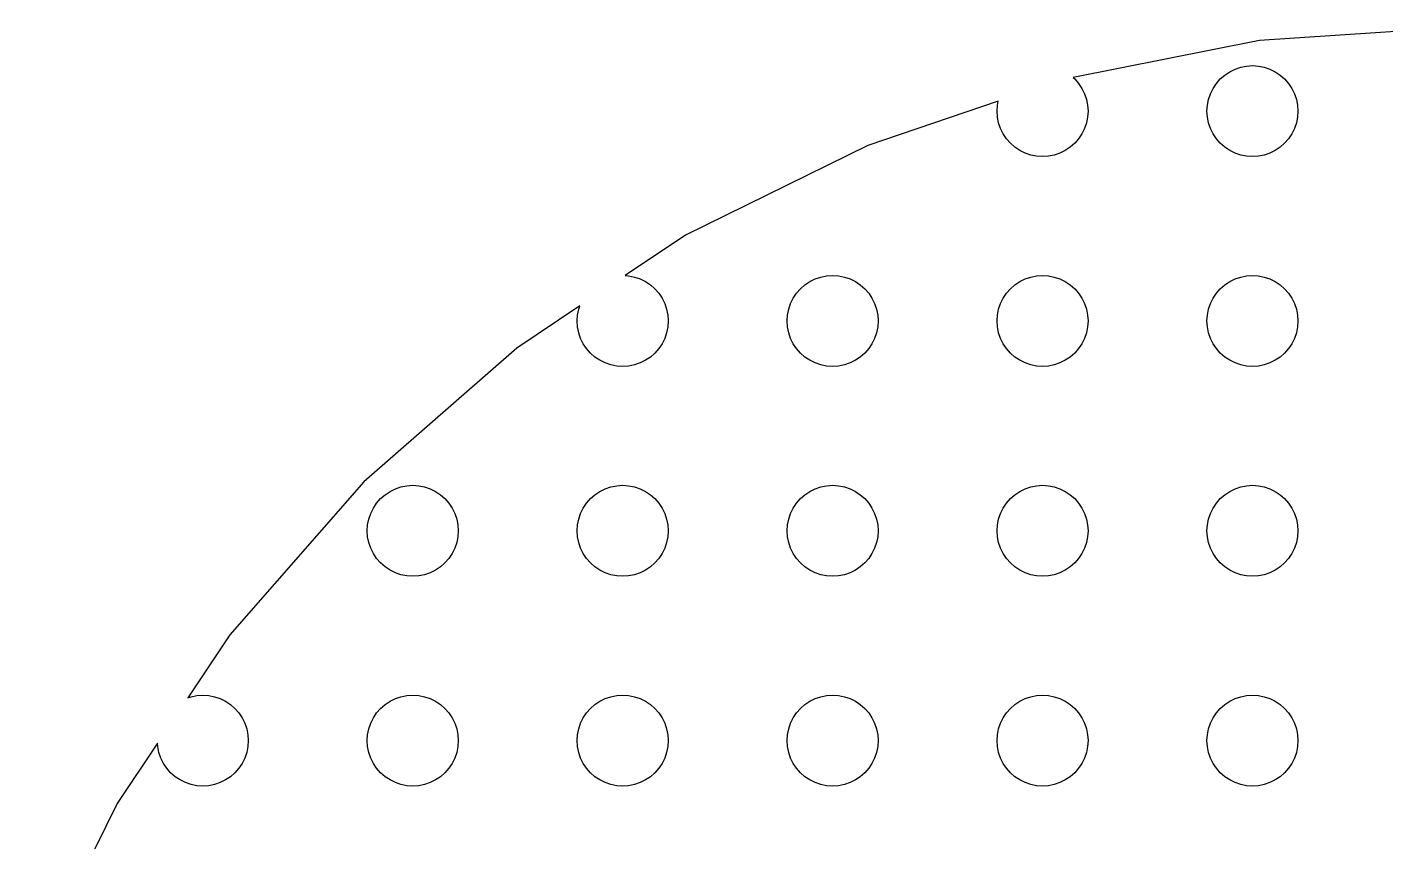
# Model space of a CAD drawing. Header units: metres. Extents: x -111 to 111, y -111 to 111.
# Drawn here: x -102.6 to -5.5, y 52.8 to 111 of the extents above; entities that cross this region are included whole.
import ezdxf

# ---------------------------------------------------------------- set-up
doc = ezdxf.new("R2010")
doc.units = ezdxf.units.M

msp = doc.modelspace()

# ---------------------------------------------------------------- linework, layer by layer
for p, q in [((0, 111), (-14.4884, 110.05)), ((-14.4884, 110.05), (-27.8171, 107.399)), ((-16.9785, 107.578), (-16.625, 107.815)), ((-16.625, 107.815), (-16.2437, 108.003)), ((-16.2437, 108.003), (-15.8412, 108.139)), ((-15.8412, 108.139), (-15.4242, 108.222)), ((-15.4242, 108.222), (-15, 108.25)), ((-15, 108.25), (-14.5758, 108.222)), ((-14.5758, 108.222), (-14.1588, 108.139)), ((-14.1588, 108.139), (-13.7563, 108.003)), ((-13.7563, 108.003), (-13.375, 107.815)), ((-13.375, 107.815), (-13.0215, 107.578)), ((-27.8171, 107.399), (-27.7019, 107.298)), ((-27.7019, 107.298), (-27.4216, 106.978)), ((-27.4216, 106.978), (-27.1854, 106.625)), ((-17.8146, 106.625), (-17.5784, 106.978)), ((-17.5784, 106.978), (-17.2981, 107.298)), ((-17.2981, 107.298), (-16.9785, 107.578)), ((-13.0215, 107.578), (-12.7019, 107.298)), ((-12.7019, 107.298), (-12.4216, 106.978)), ((-12.4216, 106.978), (-12.1854, 106.625)), ((-27.1854, 106.625), (-26.9974, 106.244)), ((-26.9974, 106.244), (-26.8607, 105.841)), ((-26.8607, 105.841), (-26.7778, 105.424)), ((-18.2222, 105.424), (-18.1393, 105.841)), ((-18.1393, 105.841), (-18.0026, 106.244)), ((-18.0026, 106.244), (-17.8146, 106.625)), ((-12.1854, 106.625), (-11.9974, 106.244)), ((-11.9974, 106.244), (-11.8607, 105.841)), ((-11.8607, 105.841), (-11.7778, 105.424)), ((-33.165, 105.712), (-42.4779, 102.551)), ((-33.25, 105), (-33.2222, 105.424)), ((-33.2222, 104.576), (-33.25, 105)), ((-33.2222, 105.424), (-33.165, 105.712)), ((-26.7778, 105.424), (-26.75, 105)), ((-26.75, 105), (-26.7778, 104.576)), ((-18.25, 105), (-18.2222, 105.424)), ((-18.2222, 104.576), (-18.25, 105)), ((-11.7778, 105.424), (-11.75, 105)), ((-11.75, 105), (-11.7778, 104.576)), ((-33.1393, 104.159), (-33.2222, 104.576)), ((-33.0026, 103.756), (-33.1393, 104.159)), ((-26.8607, 104.159), (-26.9974, 103.756)), ((-26.7778, 104.576), (-26.8607, 104.159)), ((-18.1393, 104.159), (-18.2222, 104.576)), ((-18.0026, 103.756), (-18.1393, 104.159)), ((-11.8607, 104.159), (-11.9974, 103.756)), ((-11.7778, 104.576), (-11.8607, 104.159)), ((-32.8146, 103.375), (-33.0026, 103.756)), ((-32.5784, 103.022), (-32.8146, 103.375)), ((-32.2981, 102.702), (-32.5784, 103.022)), ((-27.4216, 103.022), (-27.7019, 102.702)), ((-27.1854, 103.375), (-27.4216, 103.022)), ((-26.9974, 103.756), (-27.1854, 103.375)), ((-17.8146, 103.375), (-18.0026, 103.756)), ((-17.5784, 103.022), (-17.8146, 103.375)), ((-17.2981, 102.702), (-17.5784, 103.022)), ((-12.4216, 103.022), (-12.7019, 102.702)), ((-12.1854, 103.375), (-12.4216, 103.022)), ((-11.9974, 103.756), (-12.1854, 103.375)), ((-42.4779, 102.551), (-55.5, 96.1288)), ((-31.9785, 102.422), (-32.2981, 102.702)), ((-31.625, 102.185), (-31.9785, 102.422)), ((-31.2437, 101.997), (-31.625, 102.185)), ((-30.8412, 101.861), (-31.2437, 101.997)), ((-28.7563, 101.997), (-29.1588, 101.861)), ((-28.375, 102.185), (-28.7563, 101.997)), ((-28.0215, 102.422), (-28.375, 102.185)), ((-27.7019, 102.702), (-28.0215, 102.422)), ((-16.9785, 102.422), (-17.2981, 102.702)), ((-16.625, 102.185), (-16.9785, 102.422)), ((-16.2437, 101.997), (-16.625, 102.185)), ((-15.8412, 101.861), (-16.2437, 101.997)), ((-13.7563, 101.997), (-14.1588, 101.861)), ((-13.375, 102.185), (-13.7563, 101.997)), ((-13.0215, 102.422), (-13.375, 102.185)), ((-12.7019, 102.702), (-13.0215, 102.422)), ((-30.4242, 101.778), (-30.8412, 101.861)), ((-30, 101.75), (-30.4242, 101.778)), ((-29.5758, 101.778), (-30, 101.75)), ((-29.1588, 101.861), (-29.5758, 101.778)), ((-15.4242, 101.778), (-15.8412, 101.861)), ((-15, 101.75), (-15.4242, 101.778)), ((-14.5758, 101.778), (-15, 101.75)), ((-14.1588, 101.861), (-14.5758, 101.778)), ((-55.5, 96.1288), (-59.8256, 93.2386)), ((-59.8256, 93.2386), (-59.5758, 93.2222)), ((-59.5758, 93.2222), (-59.1588, 93.1393)), ((-45.8412, 93.1393), (-45.4242, 93.2222)), ((-45.4242, 93.2222), (-45, 93.25)), ((-45, 93.25), (-44.5758, 93.2222)), ((-44.5758, 93.2222), (-44.1588, 93.1393)), ((-30.8412, 93.1393), (-30.4242, 93.2222)), ((-30.4242, 93.2222), (-30, 93.25)), ((-30, 93.25), (-29.5758, 93.2222)), ((-29.5758, 93.2222), (-29.1588, 93.1393)), ((-15.8412, 93.1393), (-15.4242, 93.2222)), ((-15.4242, 93.2222), (-15, 93.25)), ((-15, 93.25), (-14.5758, 93.2222)), ((-14.5758, 93.2222), (-14.1588, 93.1393)), ((-59.1588, 93.1393), (-58.7563, 93.0026)), ((-58.7563, 93.0026), (-58.375, 92.8146)), ((-58.375, 92.8146), (-58.0215, 92.5784)), ((-58.0215, 92.5784), (-57.7019, 92.2981)), ((-57.7019, 92.2981), (-57.4216, 91.9785)), ((-47.5784, 91.9785), (-47.2981, 92.2981)), ((-47.2981, 92.2981), (-46.9785, 92.5784)), ((-46.9785, 92.5784), (-46.625, 92.8146)), ((-46.625, 92.8146), (-46.2437, 93.0026)), ((-46.2437, 93.0026), (-45.8412, 93.1393)), ((-44.1588, 93.1393), (-43.7563, 93.0026)), ((-43.7563, 93.0026), (-43.375, 92.8146)), ((-43.375, 92.8146), (-43.0215, 92.5784)), ((-43.0215, 92.5784), (-42.7019, 92.2981)), ((-42.7019, 92.2981), (-42.4216, 91.9785)), ((-32.5784, 91.9785), (-32.2981, 92.2981)), ((-32.2981, 92.2981), (-31.9785, 92.5784)), ((-31.9785, 92.5784), (-31.625, 92.8146)), ((-31.625, 92.8146), (-31.2437, 93.0026)), ((-31.2437, 93.0026), (-30.8412, 93.1393)), ((-29.1588, 93.1393), (-28.7563, 93.0026)), ((-28.7563, 93.0026), (-28.375, 92.8146)), ((-28.375, 92.8146), (-28.0215, 92.5784)), ((-28.0215, 92.5784), (-27.7019, 92.2981)), ((-27.7019, 92.2981), (-27.4216, 91.9785)), ((-17.5784, 91.9785), (-17.2981, 92.2981)), ((-17.2981, 92.2981), (-16.9785, 92.5784)), ((-16.9785, 92.5784), (-16.625, 92.8146)), ((-16.625, 92.8146), (-16.2437, 93.0026)), ((-16.2437, 93.0026), (-15.8412, 93.1393)), ((-14.1588, 93.1393), (-13.7563, 93.0026)), ((-13.7563, 93.0026), (-13.375, 92.8146)), ((-13.375, 92.8146), (-13.0215, 92.5784)), ((-13.0215, 92.5784), (-12.7019, 92.2981)), ((-12.7019, 92.2981), (-12.4216, 91.9785)), ((-57.4216, 91.9785), (-57.1854, 91.625)), ((-57.1854, 91.625), (-56.9974, 91.2437)), ((-48.0026, 91.2437), (-47.8146, 91.625)), ((-47.8146, 91.625), (-47.5784, 91.9785)), ((-42.4216, 91.9785), (-42.1854, 91.625)), ((-42.1854, 91.625), (-41.9974, 91.2437)), ((-33.0026, 91.2437), (-32.8146, 91.625)), ((-32.8146, 91.625), (-32.5784, 91.9785)), ((-27.4216, 91.9785), (-27.1854, 91.625)), ((-27.1854, 91.625), (-26.9974, 91.2437)), ((-18.0026, 91.2437), (-17.8146, 91.625)), ((-17.8146, 91.625), (-17.5784, 91.9785)), ((-12.4216, 91.9785), (-12.1854, 91.625)), ((-12.1854, 91.625), (-11.9974, 91.2437)), ((-63.0588, 91.0782), (-67.5725, 88.0622)), ((-63.25, 90), (-63.2222, 90.4242)), ((-63.2222, 90.4242), (-63.1393, 90.8412)), ((-63.1393, 90.8412), (-63.0588, 91.0782)), ((-56.9974, 91.2437), (-56.8607, 90.8412)), ((-56.8607, 90.8412), (-56.7778, 90.4242)), ((-56.7778, 90.4242), (-56.75, 90)), ((-48.25, 90), (-48.2222, 90.4242)), ((-48.2222, 90.4242), (-48.1393, 90.8412)), ((-48.1393, 90.8412), (-48.0026, 91.2437)), ((-41.9974, 91.2437), (-41.8607, 90.8412)), ((-41.8607, 90.8412), (-41.7778, 90.4242)), ((-41.7778, 90.4242), (-41.75, 90)), ((-33.25, 90), (-33.2222, 90.4242)), ((-33.2222, 90.4242), (-33.1393, 90.8412)), ((-33.1393, 90.8412), (-33.0026, 91.2437)), ((-26.9974, 91.2437), (-26.8607, 90.8412)), ((-26.8607, 90.8412), (-26.7778, 90.4242)), ((-26.7778, 90.4242), (-26.75, 90)), ((-18.25, 90), (-18.2222, 90.4242)), ((-18.2222, 90.4242), (-18.1393, 90.8412)), ((-18.1393, 90.8412), (-18.0026, 91.2437)), ((-11.9974, 91.2437), (-11.8607, 90.8412)), ((-11.8607, 90.8412), (-11.7778, 90.4242)), ((-11.7778, 90.4242), (-11.75, 90)), ((-63.2222, 89.5758), (-63.25, 90)), ((-63.1393, 89.1588), (-63.2222, 89.5758)), ((-56.7778, 89.5758), (-56.8607, 89.1588)), ((-56.75, 90), (-56.7778, 89.5758)), ((-48.2222, 89.5758), (-48.25, 90)), ((-48.1393, 89.1588), (-48.2222, 89.5758)), ((-41.7778, 89.5758), (-41.8607, 89.1588)), ((-41.75, 90), (-41.7778, 89.5758)), ((-33.2222, 89.5758), (-33.25, 90)), ((-33.1393, 89.1588), (-33.2222, 89.5758)), ((-26.7778, 89.5758), (-26.8607, 89.1588)), ((-26.75, 90), (-26.7778, 89.5758)), ((-18.2222, 89.5758), (-18.25, 90)), ((-18.1393, 89.1588), (-18.2222, 89.5758)), ((-11.7778, 89.5758), (-11.8607, 89.1588)), ((-11.75, 90), (-11.7778, 89.5758)), ((-63.0026, 88.7563), (-63.1393, 89.1588)), ((-62.8146, 88.375), (-63.0026, 88.7563)), ((-62.5784, 88.0215), (-62.8146, 88.375)), ((-57.1854, 88.375), (-57.4216, 88.0215)), ((-56.9974, 88.7563), (-57.1854, 88.375)), ((-56.8607, 89.1588), (-56.9974, 88.7563)), ((-48.0026, 88.7563), (-48.1393, 89.1588)), ((-47.8146, 88.375), (-48.0026, 88.7563)), ((-47.5784, 88.0215), (-47.8146, 88.375)), ((-42.1854, 88.375), (-42.4216, 88.0215)), ((-41.9974, 88.7563), (-42.1854, 88.375)), ((-41.8607, 89.1588), (-41.9974, 88.7563)), ((-33.0026, 88.7563), (-33.1393, 89.1588)), ((-32.8146, 88.375), (-33.0026, 88.7563)), ((-32.5784, 88.0215), (-32.8146, 88.375)), ((-27.1854, 88.375), (-27.4216, 88.0215)), ((-26.9974, 88.7563), (-27.1854, 88.375)), ((-26.8607, 89.1588), (-26.9974, 88.7563)), ((-18.0026, 88.7563), (-18.1393, 89.1588)), ((-17.8146, 88.375), (-18.0026, 88.7563)), ((-17.5784, 88.0215), (-17.8146, 88.375)), ((-12.1854, 88.375), (-12.4216, 88.0215)), ((-11.9974, 88.7563), (-12.1854, 88.375)), ((-11.8607, 89.1588), (-11.9974, 88.7563)), ((-67.5725, 88.0622), (-78.4888, 78.4888)), ((-62.2981, 87.7019), (-62.5784, 88.0215)), ((-61.9785, 87.4216), (-62.2981, 87.7019)), ((-61.625, 87.1854), (-61.9785, 87.4216)), ((-58.0215, 87.4216), (-58.375, 87.1854)), ((-57.7019, 87.7019), (-58.0215, 87.4216)), ((-57.4216, 88.0215), (-57.7019, 87.7019)), ((-47.2981, 87.7019), (-47.5784, 88.0215)), ((-46.9785, 87.4216), (-47.2981, 87.7019)), ((-46.625, 87.1854), (-46.9785, 87.4216)), ((-43.0215, 87.4216), (-43.375, 87.1854)), ((-42.7019, 87.7019), (-43.0215, 87.4216)), ((-42.4216, 88.0215), (-42.7019, 87.7019)), ((-32.2981, 87.7019), (-32.5784, 88.0215)), ((-31.9785, 87.4216), (-32.2981, 87.7019)), ((-31.625, 87.1854), (-31.9785, 87.4216)), ((-28.0215, 87.4216), (-28.375, 87.1854)), ((-27.7019, 87.7019), (-28.0215, 87.4216)), ((-27.4216, 88.0215), (-27.7019, 87.7019)), ((-17.2981, 87.7019), (-17.5784, 88.0215)), ((-16.9785, 87.4216), (-17.2981, 87.7019)), ((-16.625, 87.1854), (-16.9785, 87.4216)), ((-13.0215, 87.4216), (-13.375, 87.1854)), ((-12.7019, 87.7019), (-13.0215, 87.4216)), ((-12.4216, 88.0215), (-12.7019, 87.7019)), ((-61.2437, 86.9974), (-61.625, 87.1854)), ((-60.8412, 86.8607), (-61.2437, 86.9974)), ((-60.4242, 86.7778), (-60.8412, 86.8607)), ((-60, 86.75), (-60.4242, 86.7778)), ((-59.5758, 86.7778), (-60, 86.75)), ((-59.1588, 86.8607), (-59.5758, 86.7778)), ((-58.7563, 86.9974), (-59.1588, 86.8607)), ((-58.375, 87.1854), (-58.7563, 86.9974)), ((-46.2437, 86.9974), (-46.625, 87.1854)), ((-45.8412, 86.8607), (-46.2437, 86.9974)), ((-45.4242, 86.7778), (-45.8412, 86.8607)), ((-45, 86.75), (-45.4242, 86.7778)), ((-44.5758, 86.7778), (-45, 86.75)), ((-44.1588, 86.8607), (-44.5758, 86.7778)), ((-43.7563, 86.9974), (-44.1588, 86.8607)), ((-43.375, 87.1854), (-43.7563, 86.9974)), ((-31.2437, 86.9974), (-31.625, 87.1854)), ((-30.8412, 86.8607), (-31.2437, 86.9974)), ((-30.4242, 86.7778), (-30.8412, 86.8607)), ((-30, 86.75), (-30.4242, 86.7778)), ((-29.5758, 86.7778), (-30, 86.75)), ((-29.1588, 86.8607), (-29.5758, 86.7778)), ((-28.7563, 86.9974), (-29.1588, 86.8607)), ((-28.375, 87.1854), (-28.7563, 86.9974)), ((-16.2437, 86.9974), (-16.625, 87.1854)), ((-15.8412, 86.8607), (-16.2437, 86.9974)), ((-15.4242, 86.7778), (-15.8412, 86.8607)), ((-15, 86.75), (-15.4242, 86.7778)), ((-14.5758, 86.7778), (-15, 86.75)), ((-14.1588, 86.8607), (-14.5758, 86.7778)), ((-13.7563, 86.9974), (-14.1588, 86.8607)), ((-13.375, 87.1854), (-13.7563, 86.9974)), ((-78.4888, 78.4888), (-88.0622, 67.5725)), ((-76.9785, 77.5784), (-76.625, 77.8146)), ((-76.625, 77.8146), (-76.2437, 78.0026)), ((-76.2437, 78.0026), (-75.8412, 78.1393)), ((-75.8412, 78.1393), (-75.4242, 78.2222)), ((-75.4242, 78.2222), (-75, 78.25)), ((-75, 78.25), (-74.5758, 78.2222)), ((-74.5758, 78.2222), (-74.1588, 78.1393)), ((-74.1588, 78.1393), (-73.7563, 78.0026)), ((-73.7563, 78.0026), (-73.375, 77.8146)), ((-73.375, 77.8146), (-73.0215, 77.5784)), ((-61.9785, 77.5784), (-61.625, 77.8146)), ((-61.625, 77.8146), (-61.2437, 78.0026)), ((-61.2437, 78.0026), (-60.8412, 78.1393)), ((-60.8412, 78.1393), (-60.4242, 78.2222)), ((-60.4242, 78.2222), (-60, 78.25)), ((-60, 78.25), (-59.5758, 78.2222)), ((-59.5758, 78.2222), (-59.1588, 78.1393)), ((-59.1588, 78.1393), (-58.7563, 78.0026)), ((-58.7563, 78.0026), (-58.375, 77.8146)), ((-58.375, 77.8146), (-58.0215, 77.5784)), ((-46.9785, 77.5784), (-46.625, 77.8146)), ((-46.625, 77.8146), (-46.2437, 78.0026)), ((-46.2437, 78.0026), (-45.8412, 78.1393)), ((-45.8412, 78.1393), (-45.4242, 78.2222)), ((-45.4242, 78.2222), (-45, 78.25)), ((-45, 78.25), (-44.5758, 78.2222)), ((-44.5758, 78.2222), (-44.1588, 78.1393)), ((-44.1588, 78.1393), (-43.7563, 78.0026)), ((-43.7563, 78.0026), (-43.375, 77.8146)), ((-43.375, 77.8146), (-43.0215, 77.5784)), ((-31.9785, 77.5784), (-31.625, 77.8146)), ((-31.625, 77.8146), (-31.2437, 78.0026)), ((-31.2437, 78.0026), (-30.8412, 78.1393)), ((-30.8412, 78.1393), (-30.4242, 78.2222)), ((-30.4242, 78.2222), (-30, 78.25)), ((-30, 78.25), (-29.5758, 78.2222)), ((-29.5758, 78.2222), (-29.1588, 78.1393)), ((-29.1588, 78.1393), (-28.7563, 78.0026)), ((-28.7563, 78.0026), (-28.375, 77.8146)), ((-28.375, 77.8146), (-28.0215, 77.5784)), ((-16.9785, 77.5784), (-16.625, 77.8146)), ((-16.625, 77.8146), (-16.2437, 78.0026)), ((-16.2437, 78.0026), (-15.8412, 78.1393)), ((-15.8412, 78.1393), (-15.4242, 78.2222)), ((-15.4242, 78.2222), (-15, 78.25)), ((-15, 78.25), (-14.5758, 78.2222)), ((-14.5758, 78.2222), (-14.1588, 78.1393)), ((-14.1588, 78.1393), (-13.7563, 78.0026)), ((-13.7563, 78.0026), (-13.375, 77.8146)), ((-13.375, 77.8146), (-13.0215, 77.5784)), ((-77.8146, 76.625), (-77.5784, 76.9785)), ((-77.5784, 76.9785), (-77.2981, 77.2981)), ((-77.2981, 77.2981), (-76.9785, 77.5784)), ((-73.0215, 77.5784), (-72.7019, 77.2981)), ((-72.7019, 77.2981), (-72.4216, 76.9785)), ((-72.4216, 76.9785), (-72.1854, 76.625)), ((-62.8146, 76.625), (-62.5784, 76.9785)), ((-62.5784, 76.9785), (-62.2981, 77.2981)), ((-62.2981, 77.2981), (-61.9785, 77.5784)), ((-58.0215, 77.5784), (-57.7019, 77.2981)), ((-57.7019, 77.2981), (-57.4216, 76.9785)), ((-57.4216, 76.9785), (-57.1854, 76.625)), ((-47.8146, 76.625), (-47.5784, 76.9785)), ((-47.5784, 76.9785), (-47.2981, 77.2981)), ((-47.2981, 77.2981), (-46.9785, 77.5784)), ((-43.0215, 77.5784), (-42.7019, 77.2981)), ((-42.7019, 77.2981), (-42.4216, 76.9785)), ((-42.4216, 76.9785), (-42.1854, 76.625)), ((-32.8146, 76.625), (-32.5784, 76.9785)), ((-32.5784, 76.9785), (-32.2981, 77.2981)), ((-32.2981, 77.2981), (-31.9785, 77.5784)), ((-28.0215, 77.5784), (-27.7019, 77.2981)), ((-27.7019, 77.2981), (-27.4216, 76.9785)), ((-27.4216, 76.9785), (-27.1854, 76.625)), ((-17.8146, 76.625), (-17.5784, 76.9785)), ((-17.5784, 76.9785), (-17.2981, 77.2981)), ((-17.2981, 77.2981), (-16.9785, 77.5784)), ((-13.0215, 77.5784), (-12.7019, 77.2981)), ((-12.7019, 77.2981), (-12.4216, 76.9785)), ((-12.4216, 76.9785), (-12.1854, 76.625)), ((-78.2222, 75.4242), (-78.1393, 75.8412)), ((-78.1393, 75.8412), (-78.0026, 76.2437)), ((-78.0026, 76.2437), (-77.8146, 76.625)), ((-72.1854, 76.625), (-71.9974, 76.2437)), ((-71.9974, 76.2437), (-71.8607, 75.8412)), ((-71.8607, 75.8412), (-71.7778, 75.4242)), ((-63.2222, 75.4242), (-63.1393, 75.8412)), ((-63.1393, 75.8412), (-63.0026, 76.2437)), ((-63.0026, 76.2437), (-62.8146, 76.625)), ((-57.1854, 76.625), (-56.9974, 76.2437)), ((-56.9974, 76.2437), (-56.8607, 75.8412)), ((-56.8607, 75.8412), (-56.7778, 75.4242)), ((-48.2222, 75.4242), (-48.1393, 75.8412)), ((-48.1393, 75.8412), (-48.0026, 76.2437)), ((-48.0026, 76.2437), (-47.8146, 76.625)), ((-42.1854, 76.625), (-41.9974, 76.2437)), ((-41.9974, 76.2437), (-41.8607, 75.8412)), ((-41.8607, 75.8412), (-41.7778, 75.4242)), ((-33.2222, 75.4242), (-33.1393, 75.8412)), ((-33.1393, 75.8412), (-33.0026, 76.2437)), ((-33.0026, 76.2437), (-32.8146, 76.625)), ((-27.1854, 76.625), (-26.9974, 76.2437)), ((-26.9974, 76.2437), (-26.8607, 75.8412)), ((-26.8607, 75.8412), (-26.7778, 75.4242)), ((-18.2222, 75.4242), (-18.1393, 75.8412)), ((-18.1393, 75.8412), (-18.0026, 76.2437)), ((-18.0026, 76.2437), (-17.8146, 76.625)), ((-12.1854, 76.625), (-11.9974, 76.2437)), ((-11.9974, 76.2437), (-11.8607, 75.8412)), ((-11.8607, 75.8412), (-11.7778, 75.4242)), ((-78.25, 75), (-78.2222, 75.4242)), ((-78.2222, 74.5758), (-78.25, 75)), ((-71.7778, 75.4242), (-71.75, 75)), ((-71.75, 75), (-71.7778, 74.5758)), ((-63.25, 75), (-63.2222, 75.4242)), ((-63.2222, 74.5758), (-63.25, 75)), ((-56.7778, 75.4242), (-56.75, 75)), ((-56.75, 75), (-56.7778, 74.5758)), ((-48.25, 75), (-48.2222, 75.4242)), ((-48.2222, 74.5758), (-48.25, 75)), ((-41.7778, 75.4242), (-41.75, 75)), ((-41.75, 75), (-41.7778, 74.5758)), ((-33.25, 75), (-33.2222, 75.4242)), ((-33.2222, 74.5758), (-33.25, 75)), ((-26.7778, 75.4242), (-26.75, 75)), ((-26.75, 75), (-26.7778, 74.5758)), ((-18.25, 75), (-18.2222, 75.4242)), ((-18.2222, 74.5758), (-18.25, 75)), ((-11.7778, 75.4242), (-11.75, 75)), ((-11.75, 75), (-11.7778, 74.5758)), ((-78.1393, 74.1588), (-78.2222, 74.5758)), ((-78.0026, 73.7563), (-78.1393, 74.1588)), ((-71.8607, 74.1588), (-71.9974, 73.7563)), ((-71.7778, 74.5758), (-71.8607, 74.1588)), ((-63.1393, 74.1588), (-63.2222, 74.5758)), ((-63.0026, 73.7563), (-63.1393, 74.1588)), ((-56.8607, 74.1588), (-56.9974, 73.7563)), ((-56.7778, 74.5758), (-56.8607, 74.1588)), ((-48.1393, 74.1588), (-48.2222, 74.5758)), ((-48.0026, 73.7563), (-48.1393, 74.1588)), ((-41.8607, 74.1588), (-41.9974, 73.7563)), ((-41.7778, 74.5758), (-41.8607, 74.1588)), ((-33.1393, 74.1588), (-33.2222, 74.5758)), ((-33.0026, 73.7563), (-33.1393, 74.1588)), ((-26.8607, 74.1588), (-26.9974, 73.7563)), ((-26.7778, 74.5758), (-26.8607, 74.1588)), ((-18.1393, 74.1588), (-18.2222, 74.5758)), ((-18.0026, 73.7563), (-18.1393, 74.1588)), ((-11.8607, 74.1588), (-11.9974, 73.7563)), ((-11.7778, 74.5758), (-11.8607, 74.1588)), ((-77.8146, 73.375), (-78.0026, 73.7563)), ((-77.5784, 73.0215), (-77.8146, 73.375)), ((-77.2981, 72.7019), (-77.5784, 73.0215)), ((-72.4216, 73.0215), (-72.7019, 72.7019)), ((-72.1854, 73.375), (-72.4216, 73.0215)), ((-71.9974, 73.7563), (-72.1854, 73.375)), ((-62.8146, 73.375), (-63.0026, 73.7563)), ((-62.5784, 73.0215), (-62.8146, 73.375)), ((-62.2981, 72.7019), (-62.5784, 73.0215)), ((-57.4216, 73.0215), (-57.7019, 72.7019)), ((-57.1854, 73.375), (-57.4216, 73.0215)), ((-56.9974, 73.7563), (-57.1854, 73.375)), ((-47.8146, 73.375), (-48.0026, 73.7563)), ((-47.5784, 73.0215), (-47.8146, 73.375)), ((-47.2981, 72.7019), (-47.5784, 73.0215)), ((-42.4216, 73.0215), (-42.7019, 72.7019)), ((-42.1854, 73.375), (-42.4216, 73.0215)), ((-41.9974, 73.7563), (-42.1854, 73.375)), ((-32.8146, 73.375), (-33.0026, 73.7563)), ((-32.5784, 73.0215), (-32.8146, 73.375)), ((-32.2981, 72.7019), (-32.5784, 73.0215)), ((-27.4216, 73.0215), (-27.7019, 72.7019)), ((-27.1854, 73.375), (-27.4216, 73.0215)), ((-26.9974, 73.7563), (-27.1854, 73.375)), ((-17.8146, 73.375), (-18.0026, 73.7563)), ((-17.5784, 73.0215), (-17.8146, 73.375)), ((-17.2981, 72.7019), (-17.5784, 73.0215)), ((-12.4216, 73.0215), (-12.7019, 72.7019)), ((-12.1854, 73.375), (-12.4216, 73.0215)), ((-11.9974, 73.7563), (-12.1854, 73.375)), ((-76.9785, 72.4216), (-77.2981, 72.7019)), ((-76.625, 72.1854), (-76.9785, 72.4216)), ((-76.2437, 71.9974), (-76.625, 72.1854)), ((-75.8412, 71.8607), (-76.2437, 71.9974)), ((-75.4242, 71.7778), (-75.8412, 71.8607)), ((-74.1588, 71.8607), (-74.5758, 71.7778)), ((-73.7563, 71.9974), (-74.1588, 71.8607)), ((-73.375, 72.1854), (-73.7563, 71.9974)), ((-73.0215, 72.4216), (-73.375, 72.1854)), ((-72.7019, 72.7019), (-73.0215, 72.4216)), ((-61.9785, 72.4216), (-62.2981, 72.7019)), ((-61.625, 72.1854), (-61.9785, 72.4216)), ((-61.2437, 71.9974), (-61.625, 72.1854)), ((-60.8412, 71.8607), (-61.2437, 71.9974)), ((-60.4242, 71.7778), (-60.8412, 71.8607)), ((-59.1588, 71.8607), (-59.5758, 71.7778)), ((-58.7563, 71.9974), (-59.1588, 71.8607)), ((-58.375, 72.1854), (-58.7563, 71.9974)), ((-58.0215, 72.4216), (-58.375, 72.1854)), ((-57.7019, 72.7019), (-58.0215, 72.4216)), ((-46.9785, 72.4216), (-47.2981, 72.7019)), ((-46.625, 72.1854), (-46.9785, 72.4216)), ((-46.2437, 71.9974), (-46.625, 72.1854)), ((-45.8412, 71.8607), (-46.2437, 71.9974)), ((-45.4242, 71.7778), (-45.8412, 71.8607)), ((-44.1588, 71.8607), (-44.5758, 71.7778)), ((-43.7563, 71.9974), (-44.1588, 71.8607)), ((-43.375, 72.1854), (-43.7563, 71.9974)), ((-43.0215, 72.4216), (-43.375, 72.1854)), ((-42.7019, 72.7019), (-43.0215, 72.4216)), ((-31.9785, 72.4216), (-32.2981, 72.7019)), ((-31.625, 72.1854), (-31.9785, 72.4216)), ((-31.2437, 71.9974), (-31.625, 72.1854)), ((-30.8412, 71.8607), (-31.2437, 71.9974)), ((-30.4242, 71.7778), (-30.8412, 71.8607)), ((-29.1588, 71.8607), (-29.5758, 71.7778)), ((-28.7563, 71.9974), (-29.1588, 71.8607)), ((-28.375, 72.1854), (-28.7563, 71.9974)), ((-28.0215, 72.4216), (-28.375, 72.1854)), ((-27.7019, 72.7019), (-28.0215, 72.4216)), ((-16.9785, 72.4216), (-17.2981, 72.7019)), ((-16.625, 72.1854), (-16.9785, 72.4216)), ((-16.2437, 71.9974), (-16.625, 72.1854)), ((-15.8412, 71.8607), (-16.2437, 71.9974)), ((-15.4242, 71.7778), (-15.8412, 71.8607)), ((-14.1588, 71.8607), (-14.5758, 71.7778)), ((-13.7563, 71.9974), (-14.1588, 71.8607)), ((-13.375, 72.1854), (-13.7563, 71.9974)), ((-13.0215, 72.4216), (-13.375, 72.1854)), ((-12.7019, 72.7019), (-13.0215, 72.4216)), ((-75, 71.75), (-75.4242, 71.7778)), ((-74.5758, 71.7778), (-75, 71.75)), ((-60, 71.75), (-60.4242, 71.7778)), ((-59.5758, 71.7778), (-60, 71.75)), ((-45, 71.75), (-45.4242, 71.7778)), ((-44.5758, 71.7778), (-45, 71.75)), ((-30, 71.75), (-30.4242, 71.7778)), ((-29.5758, 71.7778), (-30, 71.75)), ((-15, 71.75), (-15.4242, 71.7778)), ((-14.5758, 71.7778), (-15, 71.75)), ((-88.0622, 67.5725), (-91.0782, 63.0588)), ((-91.0782, 63.0588), (-90.8412, 63.1393)), ((-90.8412, 63.1393), (-90.4242, 63.2222)), ((-90.4242, 63.2222), (-90, 63.25)), ((-90, 63.25), (-89.5758, 63.2222)), ((-89.5758, 63.2222), (-89.1588, 63.1393)), ((-89.1588, 63.1393), (-88.7563, 63.0026)), ((-76.2437, 63.0026), (-75.8412, 63.1393)), ((-75.8412, 63.1393), (-75.4242, 63.2222)), ((-75.4242, 63.2222), (-75, 63.25)), ((-75, 63.25), (-74.5758, 63.2222)), ((-74.5758, 63.2222), (-74.1588, 63.1393)), ((-74.1588, 63.1393), (-73.7563, 63.0026)), ((-61.2437, 63.0026), (-60.8412, 63.1393)), ((-60.8412, 63.1393), (-60.4242, 63.2222)), ((-60.4242, 63.2222), (-60, 63.25)), ((-60, 63.25), (-59.5758, 63.2222)), ((-59.5758, 63.2222), (-59.1588, 63.1393)), ((-59.1588, 63.1393), (-58.7563, 63.0026)), ((-46.2437, 63.0026), (-45.8412, 63.1393)), ((-45.8412, 63.1393), (-45.4242, 63.2222)), ((-45.4242, 63.2222), (-45, 63.25)), ((-45, 63.25), (-44.5758, 63.2222)), ((-44.5758, 63.2222), (-44.1588, 63.1393)), ((-44.1588, 63.1393), (-43.7563, 63.0026)), ((-31.2437, 63.0026), (-30.8412, 63.1393)), ((-30.8412, 63.1393), (-30.4242, 63.2222)), ((-30.4242, 63.2222), (-30, 63.25)), ((-30, 63.25), (-29.5758, 63.2222)), ((-29.5758, 63.2222), (-29.1588, 63.1393)), ((-29.1588, 63.1393), (-28.7563, 63.0026)), ((-16.2437, 63.0026), (-15.8412, 63.1393)), ((-15.8412, 63.1393), (-15.4242, 63.2222)), ((-15.4242, 63.2222), (-15, 63.25)), ((-15, 63.25), (-14.5758, 63.2222)), ((-14.5758, 63.2222), (-14.1588, 63.1393)), ((-14.1588, 63.1393), (-13.7563, 63.0026)), ((-88.7563, 63.0026), (-88.375, 62.8146)), ((-88.375, 62.8146), (-88.0215, 62.5784)), ((-88.0215, 62.5784), (-87.7019, 62.2981)), ((-87.7019, 62.2981), (-87.4216, 61.9785)), ((-77.5784, 61.9785), (-77.2981, 62.2981)), ((-77.2981, 62.2981), (-76.9785, 62.5784)), ((-76.9785, 62.5784), (-76.625, 62.8146)), ((-76.625, 62.8146), (-76.2437, 63.0026)), ((-73.7563, 63.0026), (-73.375, 62.8146)), ((-73.375, 62.8146), (-73.0215, 62.5784)), ((-73.0215, 62.5784), (-72.7019, 62.2981)), ((-72.7019, 62.2981), (-72.4216, 61.9785)), ((-62.5784, 61.9785), (-62.2981, 62.2981)), ((-62.2981, 62.2981), (-61.9785, 62.5784)), ((-61.9785, 62.5784), (-61.625, 62.8146)), ((-61.625, 62.8146), (-61.2437, 63.0026)), ((-58.7563, 63.0026), (-58.375, 62.8146)), ((-58.375, 62.8146), (-58.0215, 62.5784)), ((-58.0215, 62.5784), (-57.7019, 62.2981)), ((-57.7019, 62.2981), (-57.4216, 61.9785)), ((-47.5784, 61.9785), (-47.2981, 62.2981)), ((-47.2981, 62.2981), (-46.9785, 62.5784)), ((-46.9785, 62.5784), (-46.625, 62.8146)), ((-46.625, 62.8146), (-46.2437, 63.0026)), ((-43.7563, 63.0026), (-43.375, 62.8146)), ((-43.375, 62.8146), (-43.0215, 62.5784)), ((-43.0215, 62.5784), (-42.7019, 62.2981)), ((-42.7019, 62.2981), (-42.4216, 61.9785)), ((-32.5784, 61.9785), (-32.2981, 62.2981)), ((-32.2981, 62.2981), (-31.9785, 62.5784)), ((-31.9785, 62.5784), (-31.625, 62.8146)), ((-31.625, 62.8146), (-31.2437, 63.0026)), ((-28.7563, 63.0026), (-28.375, 62.8146)), ((-28.375, 62.8146), (-28.0215, 62.5784)), ((-28.0215, 62.5784), (-27.7019, 62.2981)), ((-27.7019, 62.2981), (-27.4216, 61.9785)), ((-17.5784, 61.9785), (-17.2981, 62.2981)), ((-17.2981, 62.2981), (-16.9785, 62.5784)), ((-16.9785, 62.5784), (-16.625, 62.8146)), ((-16.625, 62.8146), (-16.2437, 63.0026)), ((-13.7563, 63.0026), (-13.375, 62.8146)), ((-13.375, 62.8146), (-13.0215, 62.5784)), ((-13.0215, 62.5784), (-12.7019, 62.2981)), ((-12.7019, 62.2981), (-12.4216, 61.9785)), ((-87.4216, 61.9785), (-87.1854, 61.625)), ((-87.1854, 61.625), (-86.9974, 61.2437)), ((-86.9974, 61.2437), (-86.8607, 60.8412)), ((-78.1393, 60.8412), (-78.0026, 61.2437)), ((-78.0026, 61.2437), (-77.8146, 61.625)), ((-77.8146, 61.625), (-77.5784, 61.9785)), ((-72.4216, 61.9785), (-72.1854, 61.625)), ((-72.1854, 61.625), (-71.9974, 61.2437)), ((-71.9974, 61.2437), (-71.8607, 60.8412)), ((-63.1393, 60.8412), (-63.0026, 61.2437)), ((-63.0026, 61.2437), (-62.8146, 61.625)), ((-62.8146, 61.625), (-62.5784, 61.9785)), ((-57.4216, 61.9785), (-57.1854, 61.625)), ((-57.1854, 61.625), (-56.9974, 61.2437)), ((-56.9974, 61.2437), (-56.8607, 60.8412)), ((-48.1393, 60.8412), (-48.0026, 61.2437)), ((-48.0026, 61.2437), (-47.8146, 61.625)), ((-47.8146, 61.625), (-47.5784, 61.9785)), ((-42.4216, 61.9785), (-42.1854, 61.625)), ((-42.1854, 61.625), (-41.9974, 61.2437)), ((-41.9974, 61.2437), (-41.8607, 60.8412)), ((-33.1393, 60.8412), (-33.0026, 61.2437)), ((-33.0026, 61.2437), (-32.8146, 61.625)), ((-32.8146, 61.625), (-32.5784, 61.9785)), ((-27.4216, 61.9785), (-27.1854, 61.625)), ((-27.1854, 61.625), (-26.9974, 61.2437)), ((-26.9974, 61.2437), (-26.8607, 60.8412)), ((-18.1393, 60.8412), (-18.0026, 61.2437)), ((-18.0026, 61.2437), (-17.8146, 61.625)), ((-17.8146, 61.625), (-17.5784, 61.9785)), ((-12.4216, 61.9785), (-12.1854, 61.625)), ((-12.1854, 61.625), (-11.9974, 61.2437)), ((-11.9974, 61.2437), (-11.8607, 60.8412)), ((-86.8607, 60.8412), (-86.7778, 60.4242)), ((-86.7778, 60.4242), (-86.75, 60)), ((-78.25, 60), (-78.2222, 60.4242)), ((-78.2222, 60.4242), (-78.1393, 60.8412)), ((-71.8607, 60.8412), (-71.7778, 60.4242)), ((-71.7778, 60.4242), (-71.75, 60)), ((-63.25, 60), (-63.2222, 60.4242)), ((-63.2222, 60.4242), (-63.1393, 60.8412)), ((-56.8607, 60.8412), (-56.7778, 60.4242)), ((-56.7778, 60.4242), (-56.75, 60)), ((-48.25, 60), (-48.2222, 60.4242)), ((-48.2222, 60.4242), (-48.1393, 60.8412)), ((-41.8607, 60.8412), (-41.7778, 60.4242)), ((-41.7778, 60.4242), (-41.75, 60)), ((-33.25, 60), (-33.2222, 60.4242)), ((-33.2222, 60.4242), (-33.1393, 60.8412)), ((-26.8607, 60.8412), (-26.7778, 60.4242)), ((-26.7778, 60.4242), (-26.75, 60)), ((-18.25, 60), (-18.2222, 60.4242)), ((-18.2222, 60.4242), (-18.1393, 60.8412)), ((-11.8607, 60.8412), (-11.7778, 60.4242)), ((-11.7778, 60.4242), (-11.75, 60)), ((-93.2386, 59.8256), (-96.1288, 55.5)), ((-93.2222, 59.5758), (-93.2386, 59.8256)), ((-93.1393, 59.1588), (-93.2222, 59.5758)), ((-86.7778, 59.5758), (-86.8607, 59.1588)), ((-86.75, 60), (-86.7778, 59.5758)), ((-78.2222, 59.5758), (-78.25, 60)), ((-78.1393, 59.1588), (-78.2222, 59.5758)), ((-71.7778, 59.5758), (-71.8607, 59.1588)), ((-71.75, 60), (-71.7778, 59.5758)), ((-63.2222, 59.5758), (-63.25, 60)), ((-63.1393, 59.1588), (-63.2222, 59.5758)), ((-56.7778, 59.5758), (-56.8607, 59.1588)), ((-56.75, 60), (-56.7778, 59.5758)), ((-48.2222, 59.5758), (-48.25, 60)), ((-48.1393, 59.1588), (-48.2222, 59.5758)), ((-41.7778, 59.5758), (-41.8607, 59.1588)), ((-41.75, 60), (-41.7778, 59.5758)), ((-33.2222, 59.5758), (-33.25, 60)), ((-33.1393, 59.1588), (-33.2222, 59.5758)), ((-26.7778, 59.5758), (-26.8607, 59.1588)), ((-26.75, 60), (-26.7778, 59.5758)), ((-18.2222, 59.5758), (-18.25, 60)), ((-18.1393, 59.1588), (-18.2222, 59.5758)), ((-11.7778, 59.5758), (-11.8607, 59.1588)), ((-11.75, 60), (-11.7778, 59.5758)), ((-93.0026, 58.7563), (-93.1393, 59.1588)), ((-92.8146, 58.375), (-93.0026, 58.7563)), ((-92.5784, 58.0215), (-92.8146, 58.375)), ((-87.1854, 58.375), (-87.4216, 58.0215)), ((-86.9974, 58.7563), (-87.1854, 58.375)), ((-86.8607, 59.1588), (-86.9974, 58.7563)), ((-78.0026, 58.7563), (-78.1393, 59.1588)), ((-77.8146, 58.375), (-78.0026, 58.7563)), ((-77.5784, 58.0215), (-77.8146, 58.375)), ((-72.1854, 58.375), (-72.4216, 58.0215)), ((-71.9974, 58.7563), (-72.1854, 58.375)), ((-71.8607, 59.1588), (-71.9974, 58.7563)), ((-63.0026, 58.7563), (-63.1393, 59.1588)), ((-62.8146, 58.375), (-63.0026, 58.7563)), ((-62.5784, 58.0215), (-62.8146, 58.375)), ((-57.1854, 58.375), (-57.4216, 58.0215)), ((-56.9974, 58.7563), (-57.1854, 58.375)), ((-56.8607, 59.1588), (-56.9974, 58.7563)), ((-48.0026, 58.7563), (-48.1393, 59.1588)), ((-47.8146, 58.375), (-48.0026, 58.7563)), ((-47.5784, 58.0215), (-47.8146, 58.375)), ((-42.1854, 58.375), (-42.4216, 58.0215)), ((-41.9974, 58.7563), (-42.1854, 58.375)), ((-41.8607, 59.1588), (-41.9974, 58.7563)), ((-33.0026, 58.7563), (-33.1393, 59.1588)), ((-32.8146, 58.375), (-33.0026, 58.7563)), ((-32.5784, 58.0215), (-32.8146, 58.375)), ((-27.1854, 58.375), (-27.4216, 58.0215)), ((-26.9974, 58.7563), (-27.1854, 58.375)), ((-26.8607, 59.1588), (-26.9974, 58.7563)), ((-18.0026, 58.7563), (-18.1393, 59.1588)), ((-17.8146, 58.375), (-18.0026, 58.7563)), ((-17.5784, 58.0215), (-17.8146, 58.375)), ((-12.1854, 58.375), (-12.4216, 58.0215)), ((-11.9974, 58.7563), (-12.1854, 58.375)), ((-11.8607, 59.1588), (-11.9974, 58.7563)), ((-92.2981, 57.7019), (-92.5784, 58.0215)), ((-91.9785, 57.4216), (-92.2981, 57.7019)), ((-91.625, 57.1854), (-91.9785, 57.4216)), ((-88.0215, 57.4216), (-88.375, 57.1854)), ((-87.7019, 57.7019), (-88.0215, 57.4216)), ((-87.4216, 58.0215), (-87.7019, 57.7019)), ((-77.2981, 57.7019), (-77.5784, 58.0215)), ((-76.9785, 57.4216), (-77.2981, 57.7019)), ((-76.625, 57.1854), (-76.9785, 57.4216)), ((-73.0215, 57.4216), (-73.375, 57.1854)), ((-72.7019, 57.7019), (-73.0215, 57.4216)), ((-72.4216, 58.0215), (-72.7019, 57.7019)), ((-62.2981, 57.7019), (-62.5784, 58.0215)), ((-61.9785, 57.4216), (-62.2981, 57.7019)), ((-61.625, 57.1854), (-61.9785, 57.4216)), ((-58.0215, 57.4216), (-58.375, 57.1854)), ((-57.7019, 57.7019), (-58.0215, 57.4216)), ((-57.4216, 58.0215), (-57.7019, 57.7019)), ((-47.2981, 57.7019), (-47.5784, 58.0215)), ((-46.9785, 57.4216), (-47.2981, 57.7019)), ((-46.625, 57.1854), (-46.9785, 57.4216)), ((-43.0215, 57.4216), (-43.375, 57.1854)), ((-42.7019, 57.7019), (-43.0215, 57.4216)), ((-42.4216, 58.0215), (-42.7019, 57.7019)), ((-32.2981, 57.7019), (-32.5784, 58.0215)), ((-31.9785, 57.4216), (-32.2981, 57.7019)), ((-31.625, 57.1854), (-31.9785, 57.4216)), ((-28.0215, 57.4216), (-28.375, 57.1854)), ((-27.7019, 57.7019), (-28.0215, 57.4216)), ((-27.4216, 58.0215), (-27.7019, 57.7019)), ((-17.2981, 57.7019), (-17.5784, 58.0215)), ((-16.9785, 57.4216), (-17.2981, 57.7019)), ((-16.625, 57.1854), (-16.9785, 57.4216)), ((-13.0215, 57.4216), (-13.375, 57.1854)), ((-12.7019, 57.7019), (-13.0215, 57.4216)), ((-12.4216, 58.0215), (-12.7019, 57.7019)), ((-91.2437, 56.9974), (-91.625, 57.1854)), ((-90.8412, 56.8607), (-91.2437, 56.9974)), ((-90.4242, 56.7778), (-90.8412, 56.8607)), ((-90, 56.75), (-90.4242, 56.7778)), ((-89.5758, 56.7778), (-90, 56.75)), ((-89.1588, 56.8607), (-89.5758, 56.7778)), ((-88.7563, 56.9974), (-89.1588, 56.8607)), ((-88.375, 57.1854), (-88.7563, 56.9974)), ((-76.2437, 56.9974), (-76.625, 57.1854)), ((-75.8412, 56.8607), (-76.2437, 56.9974)), ((-75.4242, 56.7778), (-75.8412, 56.8607)), ((-75, 56.75), (-75.4242, 56.7778)), ((-74.5758, 56.7778), (-75, 56.75)), ((-74.1588, 56.8607), (-74.5758, 56.7778)), ((-73.7563, 56.9974), (-74.1588, 56.8607)), ((-73.375, 57.1854), (-73.7563, 56.9974)), ((-61.2437, 56.9974), (-61.625, 57.1854)), ((-60.8412, 56.8607), (-61.2437, 56.9974)), ((-60.4242, 56.7778), (-60.8412, 56.8607)), ((-60, 56.75), (-60.4242, 56.7778)), ((-59.5758, 56.7778), (-60, 56.75)), ((-59.1588, 56.8607), (-59.5758, 56.7778)), ((-58.7563, 56.9974), (-59.1588, 56.8607)), ((-58.375, 57.1854), (-58.7563, 56.9974)), ((-46.2437, 56.9974), (-46.625, 57.1854)), ((-45.8412, 56.8607), (-46.2437, 56.9974)), ((-45.4242, 56.7778), (-45.8412, 56.8607)), ((-45, 56.75), (-45.4242, 56.7778)), ((-44.5758, 56.7778), (-45, 56.75)), ((-44.1588, 56.8607), (-44.5758, 56.7778)), ((-43.7563, 56.9974), (-44.1588, 56.8607)), ((-43.375, 57.1854), (-43.7563, 56.9974)), ((-31.2437, 56.9974), (-31.625, 57.1854)), ((-30.8412, 56.8607), (-31.2437, 56.9974)), ((-30.4242, 56.7778), (-30.8412, 56.8607)), ((-30, 56.75), (-30.4242, 56.7778)), ((-29.5758, 56.7778), (-30, 56.75)), ((-29.1588, 56.8607), (-29.5758, 56.7778)), ((-28.7563, 56.9974), (-29.1588, 56.8607)), ((-28.375, 57.1854), (-28.7563, 56.9974)), ((-16.2437, 56.9974), (-16.625, 57.1854)), ((-15.8412, 56.8607), (-16.2437, 56.9974)), ((-15.4242, 56.7778), (-15.8412, 56.8607)), ((-15, 56.75), (-15.4242, 56.7778)), ((-14.5758, 56.7778), (-15, 56.75)), ((-14.1588, 56.8607), (-14.5758, 56.7778)), ((-13.7563, 56.9974), (-14.1588, 56.8607)), ((-13.375, 57.1854), (-13.7563, 56.9974)), ((-96.1288, 55.5), (-102.551, 42.4779))]:
    msp.add_line(p, q)

doc.saveas('drawing.dxf')
